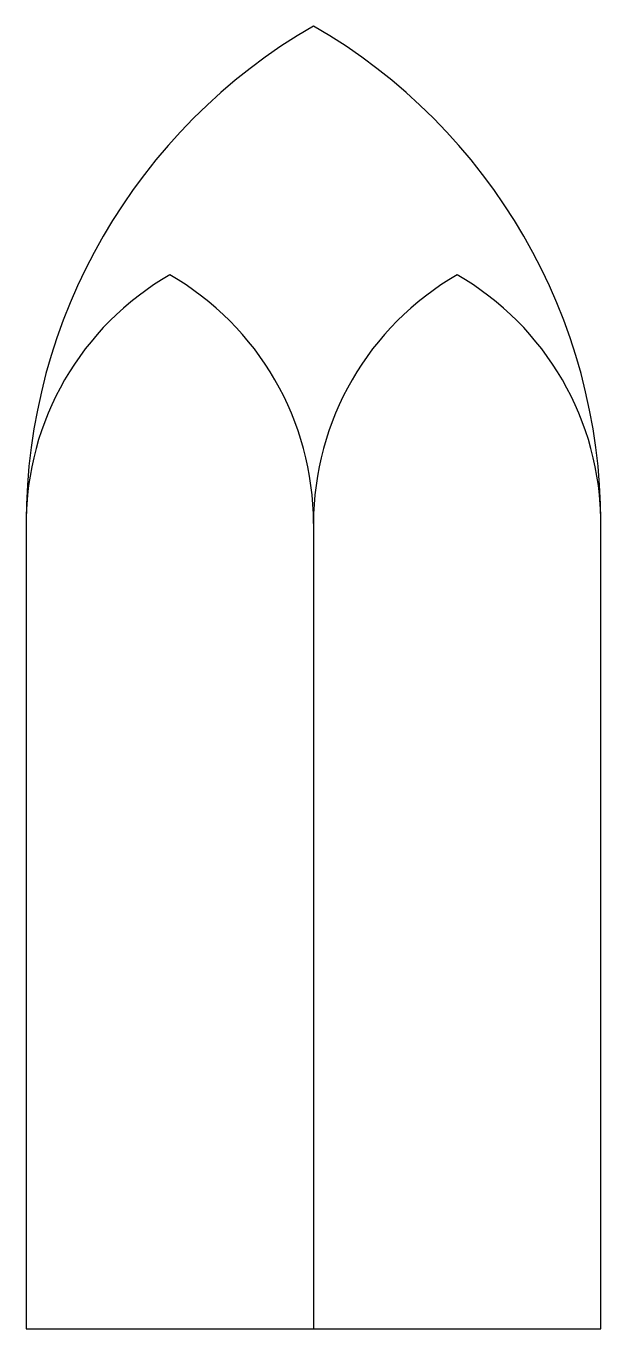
# Model space of a CAD drawing. Extents: x -15.3 to 15.3, y -43 to 26.5.
import ezdxf

# ---------------------------------------------------------------- set-up
doc = ezdxf.new("R2010")
doc.units = 0
doc.layers.add('MODELSKETCH_VISIBLE', color=7, linetype='CONTINUOUS')

msp = doc.modelspace()

# ---------------------------------------------------------------- linework, layer by layer
at = {"layer": 'MODELSKETCH_VISIBLE'}
for p, q in [((-15.322, 0), (-15.322, -42.969)), ((15.322, -42.969), (15.322, 0)), ((0, 0), (0, -42.969)), ((-15.322, -42.969), (15.322, -42.969))]:
    msp.add_line(p, q, dxfattribs=at)
for centre, radius, start, end in [((15.322, 0), 30.645, 120, 180), ((-15.322, 0), 30.645, 0, 60), ((0, 0), 15.322, 120, 180), ((-15.322, 0), 15.322, 0, 60), ((15.322, 0), 15.322, 120, 180), ((0, 0), 15.322, 0, 60)]:
    msp.add_arc(centre, radius, start, end, dxfattribs=at)

doc.saveas('drawing.dxf')
